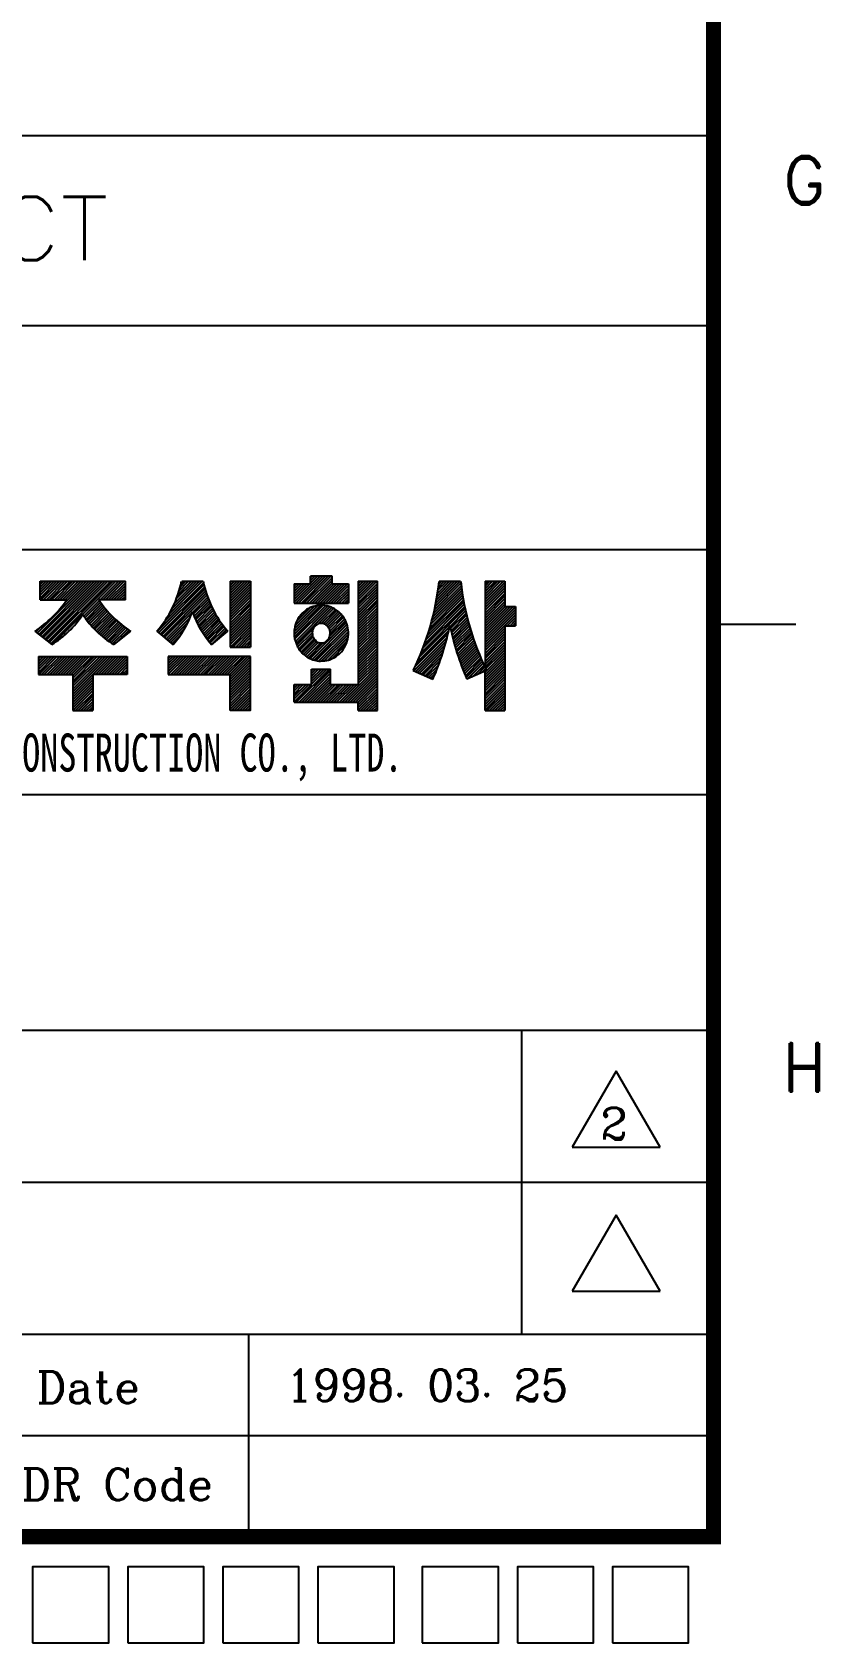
# Model space of a CAD drawing. Extents: x 193 to 9179, y 3 to 6441.
# Drawn here: x 8495 to 9178, y 73 to 1471 of the extents above; entities that cross this region are included whole.
import ezdxf
from ezdxf.enums import TextEntityAlignment as Align

# ---------------------------------------------------------------- set-up
doc = ezdxf.new("R2010")
doc.units = 0
doc.header["$LTSCALE"] = 400
doc.header["$MEASUREMENT"] = 0
doc.linetypes.add('HIDDEN', pattern=[0.375, 0.25, -0.125])
for name, color, linetype in [('2', 2, 'HIDDEN'), ('3', 3, 'CONTINUOUS'), ('4', 4, 'CONTINUOUS')]:
    doc.layers.add(name, color=color, linetype=linetype)
doc.styles.add('ROMANC', font='romanc', dxfattribs={"bigfont": 'hgdtxt'})
doc.styles.add('ROMAND', font='romand')
doc.styles.add('ROMANS', font='romans.shx', dxfattribs={"bigfont": 'whgtxt.shx'})

msp = doc.modelspace()

# ---------------------------------------------------------------- linework, layer by layer
at = {"layer": '4'}
for p, q in [((7238, 1381.2), (9086, 1381.2)), ((7238, 1216.2), (9086, 1216.2)), ((7238, 1021.9), (9086, 1021.9)), ((9086, 957), (9157.5, 957)), ((7238, 809.2), (9086, 809.2)), ((7238, 604.7), (9081.6, 604.7)), ((8919.3, 604.7), (8919.3, 340.7)), ((7238, 472.7), (9081.6, 472.7)), ((7238, 340.7), (9081.6, 340.7)), ((8682.7, 340.7), (8682.7, 165)), ((7238, 252.7), (9081.6, 252.7))]:
    msp.add_line(p, q, dxfattribs=at)
at = {"layer": '4', "linetype": 'CONTINUOUS'}
for p, q in [((8499.3, 949.2), (8544.3, 994.3)), ((8500.6, 948.2), (8546.6, 994.3)), ((8501.8, 994.3), (8575.8, 994.3)), ((8501.8, 978.1), (8501.8, 994.3)), ((8501.8, 979.7), (8516.3, 994.3)), ((8501.8, 982.1), (8514, 994.3)), ((8501.8, 984.4), (8511.6, 994.3)), ((8501.8, 986.7), (8509.3, 994.3)), ((8501.8, 989.1), (8507, 994.3)), ((8501.8, 991.4), (8504.6, 994.3)), ((8501.8, 993.7), (8502.3, 994.3)), ((8501.9, 947.2), (8549, 994.3)), ((8502.5, 978.1), (8518.6, 994.3)), ((8503.2, 946.1), (8551.3, 994.3)), ((8504.5, 945.1), (8553.6, 994.3)), ((8504.8, 978.1), (8521, 994.3)), ((8505.8, 944.1), (8556, 994.3)), ((8507.1, 943.1), (8558.3, 994.3)), ((8507.2, 978.1), (8523.3, 994.3)), ((8508.4, 942), (8560.6, 994.3)), ((8509.5, 978.1), (8525.6, 994.3)), ((8509.7, 941), (8563, 994.3)), ((8511, 940), (8565.3, 994.3)), ((8511.8, 978.1), (8528, 994.3)), ((8513.8, 940.5), (8567.6, 994.3)), ((8514.2, 978.1), (8530.3, 994.3)), ((8516.5, 978.1), (8532.6, 994.3)), ((8518.8, 978.1), (8535, 994.3)), ((8521.2, 978.1), (8537.3, 994.3)), ((8522.6, 974.9), (8542, 994.3)), ((8523.5, 978.1), (8539.6, 994.3)), ((8553.8, 978.1), (8570, 994.3)), ((8556.2, 978.1), (8572.3, 994.3)), ((8558.5, 978.1), (8574.6, 994.3)), ((8560.8, 978.1), (8575.8, 993)), ((8575.8, 978.1), (8575.8, 994.3)), ((8609.2, 958.8), (8643.4, 993)), ((8613.4, 965.3), (8642.3, 994.3)), ((8616.1, 970.4), (8640, 994.3)), ((8618.3, 974.9), (8637.6, 994.3)), ((8619.9, 978.9), (8635.3, 994.3)), ((8621.3, 982.6), (8633, 994.3)), ((8622.4, 986.1), (8630.6, 994.3)), ((8623.4, 989.3), (8628.3, 994.3)), ((8624.1, 992.4), (8626, 994.3)), ((8624.6, 994.3), (8643.1, 994.3)), ((8666.7, 994.3), (8666.7, 937.1)), ((8666.7, 994.3), (8684.4, 994.3)), ((8666.7, 976.7), (8684.3, 994.3)), ((8666.7, 979), (8682, 994.3)), ((8666.7, 981.4), (8679.6, 994.3)), ((8666.7, 983.7), (8677.3, 994.3)), ((8666.7, 986), (8675, 994.3)), ((8666.7, 988.4), (8672.6, 994.3)), ((8666.7, 990.7), (8670.3, 994.3)), ((8666.7, 993), (8668, 994.3)), ((8684.4, 994.3), (8684.4, 937.1)), ((8722.1, 976.1), (8744.8, 998.8)), ((8723.7, 975.3), (8747.1, 998.8)), ((8726, 975.3), (8749.5, 998.8)), ((8728.4, 975.3), (8751.8, 998.8)), ((8730.7, 975.3), (8754.1, 998.8)), ((8733, 975.3), (8755, 997.3)), ((8735.4, 975.3), (8755, 994.9)), ((8736.3, 992.1), (8736.3, 998.8)), ((8755, 998.8), (8736.3, 998.8)), ((8736.3, 992.6), (8742.5, 998.8)), ((8736.3, 994.9), (8740.1, 998.8)), ((8736.3, 997.3), (8737.8, 998.8)), ((8737.7, 975.3), (8755, 992.6)), ((8755, 992.1), (8755, 998.8)), ((8777.8, 994.3), (8777.8, 904.7)), ((8777.8, 994.3), (8794.4, 994.3)), ((8777.8, 978.1), (8794, 994.3)), ((8777.8, 980.4), (8791.6, 994.3)), ((8777.8, 982.7), (8789.3, 994.3)), ((8777.8, 985.1), (8787, 994.3)), ((8777.8, 987.4), (8784.6, 994.3)), ((8777.8, 989.7), (8782.3, 994.3)), ((8777.8, 992.1), (8780, 994.3)), ((8794.4, 882), (8794.4, 994.3)), ((8844.4, 972.4), (8866.3, 994.3)), ((8845, 975.3), (8864, 994.3)), ((8845.6, 978.2), (8861.7, 994.3)), ((8846.1, 981), (8859.3, 994.3)), ((8846.5, 983.8), (8857, 994.3)), ((8846.9, 986.5), (8854.7, 994.3)), ((8847.3, 989.2), (8852.3, 994.3)), ((8847.6, 991.9), (8850, 994.3)), ((8847.9, 994.3), (8866.6, 994.3)), ((8887.8, 994.3), (8887.8, 919.5)), ((8887.8, 994.3), (8904.9, 994.3)), ((8887.8, 978.4), (8903.7, 994.3)), ((8887.8, 980.7), (8901.3, 994.3)), ((8887.8, 983.1), (8899, 994.3)), ((8887.8, 985.4), (8896.7, 994.3)), ((8887.8, 987.7), (8894.3, 994.3)), ((8887.8, 990.1), (8892, 994.3)), ((8887.8, 992.4), (8889.7, 994.3)), ((8887.8, 976.1), (8904.9, 993.2)), ((8904.9, 994.3), (8904.9, 972.5)), ((8563.2, 978.1), (8575.8, 990.7)), ((8565.5, 978.1), (8575.8, 988.4)), ((8567.8, 978.1), (8575.8, 986)), ((8570.2, 978.1), (8575.8, 983.7)), ((8572.5, 978.1), (8575.8, 981.4)), ((8574.8, 978.1), (8575.8, 979)), ((8603.4, 950.6), (8643.8, 991.1)), ((8604.6, 949.6), (8644.3, 989.3)), ((8605.9, 948.5), (8644.8, 987.5)), ((8607.2, 947.5), (8645.4, 985.7)), ((8608.5, 946.4), (8645.9, 983.9)), ((8609.7, 945.4), (8646.5, 982.2)), ((8634, 967.3), (8647.2, 980.4)), ((8634.6, 965.6), (8647.8, 978.8)), ((8666.7, 974.4), (8684.4, 992)), ((8666.7, 972), (8684.4, 989.7)), ((8666.7, 969.7), (8684.4, 987.4)), ((8666.7, 967.4), (8684.4, 985)), ((8666.7, 965), (8684.4, 982.7)), ((8666.7, 962.7), (8684.4, 980.4)), ((8722.1, 992.1), (8736.3, 992.1)), ((8722.1, 992.1), (8722.1, 975.3)), ((8722.1, 978.4), (8735.8, 992.1)), ((8722.1, 980.7), (8733.4, 992.1)), ((8722.1, 983.1), (8731.1, 992.1)), ((8722.1, 985.4), (8728.8, 992.1)), ((8722.1, 987.7), (8726.4, 992.1)), ((8722.1, 990.1), (8724.1, 992.1)), ((8740, 975.3), (8756.8, 992.1)), ((8742.4, 975.3), (8759.1, 992.1)), ((8744.7, 975.3), (8761.4, 992.1)), ((8747, 975.3), (8763.8, 992.1)), ((8749.4, 975.3), (8766.1, 992.1)), ((8751.7, 975.3), (8768.4, 992.1)), ((8754, 975.3), (8769.2, 990.5)), ((8755, 992.1), (8769.2, 992.1)), ((8756.4, 975.3), (8769.2, 988.1)), ((8758.7, 975.3), (8769.2, 985.8)), ((8761, 975.3), (8769.2, 983.5)), ((8763.4, 975.3), (8769.2, 981.1)), ((8765.7, 975.3), (8769.2, 978.8)), ((8769.2, 992.1), (8769.2, 975.3)), ((8777.8, 975.7), (8794.4, 992.3)), ((8777.8, 973.4), (8794.4, 990)), ((8777.8, 971.1), (8794.4, 987.7)), ((8777.8, 968.7), (8794.4, 985.3)), ((8777.8, 966.4), (8794.4, 983)), ((8777.8, 964.1), (8794.4, 980.7)), ((8838.8, 950.4), (8868.6, 980.2)), ((8839.8, 953.7), (8868.3, 982.2)), ((8840.7, 957), (8868, 984.2)), ((8841.6, 960.2), (8867.7, 986.3)), ((8842.4, 963.3), (8867.4, 988.3)), ((8843.1, 966.4), (8867.1, 990.4)), ((8843.8, 969.4), (8866.9, 992.5)), ((8887.8, 973.7), (8904.9, 990.8)), ((8887.8, 971.4), (8904.9, 988.5)), ((8887.8, 969.1), (8904.9, 986.2)), ((8887.8, 966.7), (8904.9, 983.8)), ((8887.8, 964.4), (8904.9, 981.5)), ((8887.8, 962.1), (8904.9, 979.2)), ((8501.8, 978.1), (8524.9, 978.1)), ((8539.6, 963.9), (8553.1, 977.4)), ((8540.6, 962.5), (8554.1, 976)), ((8541.6, 961.2), (8555.1, 974.7)), ((8542.6, 959.9), (8556.1, 973.4)), ((8543.6, 958.6), (8557.1, 972.1)), ((8544.7, 957.3), (8558.2, 970.8)), ((8545.8, 956), (8559.2, 969.5)), ((8546.8, 954.8), (8560.3, 968.3)), ((8548, 953.6), (8561.4, 967)), ((8549.1, 952.4), (8562.5, 965.8)), ((8575.8, 978.1), (8552.6, 978.1)), ((8611, 944.3), (8633.5, 966.8)), ((8635.3, 963.9), (8648.5, 977.1)), ((8636, 962.3), (8649.2, 975.5)), ((8636.7, 960.7), (8649.9, 973.9)), ((8637.5, 959.1), (8650.6, 972.3)), ((8638.2, 957.5), (8651.4, 970.7)), ((8639.1, 956), (8652.2, 969.2)), ((8639.9, 954.5), (8653, 967.6)), ((8640.7, 953), (8653.9, 966.1)), ((8641.6, 951.6), (8654.7, 964.7)), ((8666.7, 960.4), (8684.4, 978)), ((8666.7, 958), (8684.4, 975.7)), ((8666.7, 955.7), (8684.4, 973.4)), ((8666.7, 953.4), (8684.4, 971)), ((8666.7, 951), (8684.4, 968.7)), ((8666.7, 948.7), (8684.4, 966.4)), ((8722.1, 975.3), (8769.2, 975.3)), ((8722.2, 948.1), (8747.4, 973.4)), ((8722.2, 950.5), (8745.2, 973.4)), ((8722.3, 945.9), (8749.5, 973.1)), ((8722.4, 953), (8742.7, 973.3)), ((8722.6, 943.9), (8751.4, 972.7)), ((8723.1, 956), (8739.7, 972.6)), ((8723.2, 942.1), (8753.2, 972.2)), ((8723.8, 940.4), (8754.9, 971.5)), ((8724.5, 959.7), (8736, 971.3)), ((8727.9, 965.1), (8727.3, 964.3)), ((8728.3, 965.7), (8727.9, 965.1)), ((8728.5, 965.9), (8728.3, 965.7)), ((8728.7, 966.1), (8728.5, 965.9)), ((8729.2, 966.6), (8728.7, 966.1)), ((8730.3, 967.5), (8729.2, 966.6)), ((8731.7, 968.6), (8730.3, 967.5)), ((8733, 969.7), (8731.7, 968.6)), ((8733.9, 970.3), (8733, 969.7)), ((8734.6, 970.7), (8733.9, 970.3)), ((8735.6, 971.1), (8734.6, 970.7)), ((8737, 971.7), (8735.6, 971.1)), ((8738.8, 972.3), (8737, 971.7)), ((8740.3, 972.8), (8738.8, 972.3)), ((8741.4, 973.1), (8740.3, 972.8)), ((8742.2, 973.3), (8741.4, 973.1)), ((8743.1, 973.3), (8742.2, 973.3)), ((8742.8, 957.1), (8756.5, 970.8)), ((8744.1, 973.4), (8743.1, 973.3)), ((8745.3, 973.4), (8744.1, 973.4)), ((8746.5, 973.5), (8745.3, 973.4)), ((8745.7, 957.6), (8757.9, 969.9)), ((8747.7, 973.4), (8746.5, 973.5)), ((8748.8, 973.3), (8747.7, 973.4)), ((8747.7, 957.3), (8759.3, 968.9)), ((8749.8, 973.1), (8748.8, 973.3)), ((8749.4, 956.7), (8760.6, 967.9)), ((8750.7, 972.9), (8749.8, 973.1)), ((8750.6, 955.6), (8761.9, 966.8)), ((8751.6, 972.7), (8750.7, 972.9)), ((8752.5, 972.4), (8751.6, 972.7)), ((8751.7, 954.4), (8763, 965.6)), ((8753.5, 972.1), (8752.5, 972.4)), ((8754.5, 971.7), (8753.5, 972.1)), ((8755.4, 971.3), (8754.5, 971.7)), ((8756.1, 971), (8755.4, 971.3)), ((8756.6, 970.7), (8756.1, 971)), ((8757.3, 970.3), (8756.6, 970.7)), ((8758.1, 969.8), (8757.3, 970.3)), ((8759, 969.2), (8758.1, 969.8)), ((8759.9, 968.5), (8759, 969.2)), ((8760.6, 968), (8759.9, 968.5)), ((8761.2, 967.5), (8760.6, 968)), ((8761.7, 966.9), (8761.2, 967.5)), ((8762.3, 966.3), (8761.7, 966.9)), ((8763, 965.6), (8762.3, 966.3)), ((8763.6, 964.9), (8763, 965.6)), ((8764.3, 964.1), (8763.6, 964.9)), ((8768, 975.3), (8769.2, 976.5)), ((8777.8, 961.7), (8794.4, 978.3)), ((8777.8, 959.4), (8794.4, 976)), ((8777.8, 957.1), (8794.4, 973.7)), ((8777.8, 954.7), (8794.4, 971.3)), ((8777.8, 952.4), (8794.4, 969)), ((8777.8, 950.1), (8794.4, 966.7)), ((8832.3, 932.3), (8870.5, 970.5)), ((8833.8, 936.1), (8870.1, 972.4)), ((8835.2, 939.8), (8869.7, 974.3)), ((8836.5, 943.4), (8869.3, 976.3)), ((8837.7, 946.9), (8869, 978.3)), ((8857.5, 955.1), (8870.9, 968.6)), ((8857.9, 953.2), (8871.4, 966.7)), ((8858.3, 951.3), (8871.8, 964.8)), ((8887.8, 959.7), (8904.9, 976.8)), ((8887.8, 957.4), (8904.9, 974.5)), ((8887.8, 948.1), (8912.3, 972.5)), ((8887.8, 950.4), (8909.9, 972.5)), ((8887.8, 952.7), (8907.6, 972.5)), ((8887.8, 955.1), (8905.3, 972.5)), ((8887.8, 945.7), (8914.3, 972.2)), ((8887.8, 943.4), (8914.3, 969.9)), ((8887.8, 941.1), (8914.3, 967.5)), ((8887.8, 938.7), (8914.3, 965.2)), ((8904.9, 972.5), (8914.3, 972.5)), ((8914.3, 972.5), (8914.3, 955.7)), ((8497.2, 950.9), (8511.9, 939.3)), ((8498, 950.3), (8501.9, 954.2)), ((8523.5, 947.8), (8531.9, 956.2)), ((8550.3, 951.2), (8563.7, 964.6)), ((8551.5, 950.1), (8564.8, 963.5)), ((8552.7, 949), (8566, 962.3)), ((8553.9, 947.9), (8567.2, 961.2)), ((8555.2, 946.8), (8568.4, 960.1)), ((8556.4, 945.7), (8569.7, 959)), ((8557.7, 944.7), (8570.9, 957.9)), ((8559.1, 943.7), (8572.2, 956.8)), ((8560.4, 942.7), (8573.5, 955.8)), ((8561.8, 941.7), (8574.8, 954.8)), ((8563.2, 940.8), (8576.2, 953.8)), ((8564.6, 939.9), (8577.5, 952.8)), ((8580.3, 950.9), (8565.6, 939.3)), ((8569, 941.9), (8578.9, 951.9)), ((8579.9, 950.6), (8580.3, 950.9)), ((8603.1, 950.9), (8617.1, 939.2)), ((8612.3, 943.2), (8632, 962.9)), ((8613.6, 942.2), (8629.9, 958.6)), ((8614.8, 941.1), (8627.3, 953.6)), ((8642.5, 950.1), (8655.6, 963.2)), ((8643.4, 948.7), (8656.5, 961.8)), ((8644.3, 947.3), (8657.4, 960.4)), ((8645.3, 945.9), (8658.4, 959)), ((8646.3, 944.6), (8659.3, 957.6)), ((8647.3, 943.3), (8660.3, 956.3)), ((8648.3, 941.9), (8661.3, 954.9)), ((8649.4, 940.7), (8662.3, 953.6)), ((8650.4, 939.4), (8663.4, 952.3)), ((8650.6, 939.2), (8664.6, 950.9)), ((8662.5, 949.1), (8664.5, 951.1)), ((8666.7, 946.4), (8684.4, 964)), ((8666.7, 944), (8684.4, 961.7)), ((8666.7, 941.7), (8684.4, 959.4)), ((8666.7, 939.4), (8684.4, 957)), ((8666.8, 937.1), (8684.4, 954.7)), ((8669.1, 937.1), (8684.4, 952.4)), ((8722.2, 951.4), (8722.1, 949.6)), ((8722.4, 953.1), (8722.2, 951.4)), ((8722.7, 954.7), (8722.4, 953.1)), ((8723.1, 956.3), (8722.7, 954.7)), ((8723.7, 957.8), (8723.1, 956.3)), ((8724.3, 959.3), (8723.7, 957.8)), ((8724.8, 960.6), (8724.3, 959.3)), ((8724.5, 938.7), (8738.7, 953)), ((8725.4, 961.6), (8724.8, 960.6)), ((8726, 962.6), (8725.4, 961.6)), ((8726.6, 963.4), (8726, 962.6)), ((8727.3, 964.3), (8726.6, 963.4)), ((8736.1, 927.1), (8767.4, 958.4)), ((8737.8, 926.4), (8768, 956.7)), ((8738, 950.9), (8737.9, 950)), ((8738.2, 951.7), (8738, 950.9)), ((8738.5, 952.4), (8738.2, 951.7)), ((8738.7, 953.1), (8738.5, 952.4)), ((8739, 953.7), (8738.7, 953.1)), ((8739.5, 954.4), (8739, 953.7)), ((8740.3, 955.2), (8739.5, 954.4)), ((8739.5, 925.8), (8768.5, 954.8)), ((8741.3, 956.1), (8740.3, 955.2)), ((8742.2, 956.8), (8741.3, 956.1)), ((8741.4, 925.4), (8768.9, 952.9)), ((8742.9, 957.3), (8742.2, 956.8)), ((8743.6, 957.5), (8742.9, 957.3)), ((8743.4, 925), (8769.2, 950.8)), ((8744.2, 957.6), (8743.6, 957.5)), ((8745, 957.6), (8744.2, 957.6)), ((8745.8, 957.7), (8745, 957.6)), ((8746.6, 957.6), (8745.8, 957.7)), ((8747.4, 957.5), (8746.6, 957.6)), ((8748, 957.3), (8747.4, 957.5)), ((8748.6, 957.1), (8748, 957.3)), ((8749, 956.9), (8748.6, 957.1)), ((8749.5, 956.7), (8749, 956.9)), ((8750, 956.2), (8749.5, 956.7)), ((8750.8, 955.5), (8750, 956.2)), ((8751.6, 954.6), (8750.8, 955.5)), ((8752.3, 953.7), (8751.6, 954.6)), ((8752.7, 952.8), (8752.3, 953.7)), ((8752.6, 952.9), (8764.1, 964.3)), ((8753, 952.1), (8752.7, 952.8)), ((8752.9, 946.2), (8766.7, 960)), ((8753.2, 951.3), (8753, 952.1)), ((8753.2, 951.1), (8765, 963)), ((8753.3, 950.6), (8753.2, 951.3)), ((8753.4, 949), (8765.9, 961.5)), ((8764.9, 963.2), (8764.3, 964.1)), ((8765.5, 962.3), (8764.9, 963.2)), ((8766.1, 961.2), (8765.5, 962.3)), ((8766.7, 960.1), (8766.1, 961.2)), ((8767.3, 958.8), (8766.7, 960.1)), ((8767.8, 957.3), (8767.3, 958.8)), ((8768.3, 955.7), (8767.8, 957.3)), ((8768.7, 954), (8768.3, 955.7)), ((8769, 952.2), (8768.7, 954)), ((8769.2, 950.2), (8769, 952.2)), ((8777.8, 947.7), (8794.4, 964.3)), ((8777.8, 945.4), (8794.4, 962)), ((8777.8, 943.1), (8794.4, 959.7)), ((8777.8, 940.7), (8794.4, 957.3)), ((8777.8, 938.4), (8794.4, 955)), ((8777.8, 936.1), (8794.4, 952.7)), ((8828.9, 924.2), (8856.3, 951.6)), ((8830.7, 928.3), (8856.9, 954.6)), ((8858.8, 949.4), (8872.3, 962.9)), ((8859.2, 947.5), (8872.8, 961)), ((8859.7, 945.6), (8873.2, 959.2)), ((8860.1, 943.7), (8873.7, 957.4)), ((8860.6, 941.9), (8874.3, 955.5)), ((8861.1, 940.1), (8874.8, 953.7)), ((8861.6, 938.2), (8875.3, 951.9)), ((8887.8, 936.4), (8904.9, 953.5)), ((8887.8, 934.1), (8904.9, 951.2)), ((8904.9, 955.7), (8904.9, 882)), ((8904.9, 955.7), (8914.3, 955.7)), ((8907.1, 955.7), (8914.3, 962.9)), ((8909.5, 955.7), (8914.3, 960.5)), ((8911.8, 955.7), (8914.3, 958.2)), ((8914.1, 955.7), (8914.3, 955.9)), ((8616.1, 940.1), (8623.3, 947.3)), ((8666.7, 937.1), (8684.4, 937.1)), ((8671.5, 937.1), (8684.4, 950)), ((8673.8, 937.1), (8684.4, 947.7)), ((8676.1, 937.1), (8684.4, 945.4)), ((8678.5, 937.1), (8684.4, 943)), ((8680.8, 937.1), (8684.4, 940.7)), ((8683.1, 937.1), (8684.4, 938.4)), ((8722.1, 949.6), (8722.2, 947.9)), ((8722.2, 947.9), (8722.3, 946.4)), ((8722.3, 946.4), (8722.4, 945.2)), ((8722.4, 945.2), (8722.6, 944.1)), ((8722.6, 944.1), (8722.9, 942.9)), ((8722.9, 942.9), (8723.5, 941.3)), ((8723.5, 941.3), (8724.1, 939.7)), ((8724.1, 939.7), (8724.7, 938.2)), ((8724.7, 938.2), (8725.1, 937.2)), ((8725.1, 937.2), (8725.6, 936.4)), ((8725.2, 937.1), (8738, 949.9)), ((8726.1, 935.7), (8738, 947.6)), ((8727.1, 934.4), (8738.5, 945.8)), ((8728.2, 933.1), (8739.5, 944.4)), ((8729.2, 931.9), (8740.5, 943.1)), ((8730.4, 930.7), (8741.6, 941.9)), ((8731.7, 929.7), (8743.1, 941.1)), ((8733.1, 928.7), (8745.2, 940.8)), ((8734.6, 927.8), (8747.7, 941)), ((8737.9, 950), (8737.9, 949.1)), ((8737.9, 949.1), (8738, 948.3)), ((8738, 948.3), (8738, 947.6)), ((8738, 947.6), (8738.1, 947.1)), ((8738.1, 947.1), (8738.2, 946.5)), ((8738.2, 946.5), (8738.6, 945.8)), ((8738.6, 945.8), (8739.3, 944.6)), ((8739.3, 944.6), (8740.3, 943.3)), ((8740.3, 943.3), (8741.4, 942.1)), ((8741.4, 942.1), (8742.5, 941.4)), ((8742.5, 941.4), (8743.5, 941)), ((8743.5, 941), (8744.4, 940.8)), ((8744.4, 940.8), (8745.3, 940.8)), ((8745.3, 940.8), (8746.1, 940.8)), ((8745.7, 925), (8769.2, 948.4)), ((8746.1, 940.8), (8746.9, 940.8)), ((8746.9, 940.8), (8747.5, 940.9)), ((8747.5, 940.9), (8748.2, 941.1)), ((8748.2, 925.2), (8768.9, 945.9)), ((8748.2, 941.1), (8749, 941.5)), ((8749, 941.5), (8750, 942.4)), ((8750, 942.4), (8751.1, 943.4)), ((8751, 925.6), (8768.4, 943)), ((8751.1, 943.4), (8752, 944.4)), ((8752, 944.4), (8752.6, 945.2)), ((8752.6, 945.2), (8752.9, 946)), ((8752.9, 946), (8753.1, 946.7)), ((8753.1, 946.7), (8753.2, 947.5)), ((8753.2, 947.5), (8753.4, 948.3)), ((8753.4, 949.9), (8753.3, 950.6)), ((8753.4, 949.1), (8753.4, 949.9)), ((8753.4, 948.3), (8753.4, 949.1)), ((8754.5, 926.7), (8767.4, 939.7)), ((8765.6, 936.5), (8766.7, 938.4)), ((8766.7, 938.4), (8767.4, 939.8)), ((8767.4, 939.8), (8767.9, 941)), ((8767.9, 941), (8768.2, 942.3)), ((8768.2, 942.3), (8768.6, 944.1)), ((8768.6, 944.1), (8768.9, 946)), ((8768.9, 946), (8769.2, 948.1)), ((8769.2, 948.1), (8769.2, 950.2)), ((8777.8, 933.7), (8794.4, 950.3)), ((8777.8, 931.4), (8794.4, 948)), ((8777.8, 929.1), (8794.4, 945.7)), ((8777.8, 926.7), (8794.4, 943.3)), ((8777.8, 924.4), (8794.4, 941)), ((8777.8, 922.1), (8794.4, 938.7)), ((8826, 916.6), (8854.9, 945.5)), ((8826.9, 919.9), (8855.6, 948.6)), ((8827.6, 915.9), (8854, 942.3)), ((8829.2, 915.2), (8853.2, 939.1)), ((8862.2, 936.4), (8875.9, 950.1)), ((8862.7, 934.6), (8876.4, 948.4)), ((8863.2, 932.9), (8877, 946.6)), ((8863.8, 931.1), (8877.6, 944.9)), ((8864.4, 929.3), (8878.2, 943.1)), ((8865, 927.6), (8878.8, 941.4)), ((8865.6, 925.8), (8879.4, 939.7)), ((8866.2, 924.1), (8880, 938)), ((8887.8, 931.7), (8904.9, 948.8)), ((8887.8, 929.4), (8904.9, 946.5)), ((8887.8, 927.1), (8904.9, 944.2)), ((8887.8, 924.7), (8904.9, 941.8)), ((8887.8, 922.4), (8904.9, 939.5)), ((8887.8, 920.1), (8904.9, 937.2)), ((8500.3, 929.1), (8577.2, 929.1)), ((8500.3, 929.1), (8500.3, 913.4)), ((8500.3, 915.2), (8514.1, 929.1)), ((8500.3, 917.6), (8511.8, 929.1)), ((8500.3, 919.9), (8509.4, 929.1)), ((8500.3, 922.2), (8507.1, 929.1)), ((8500.3, 924.6), (8504.8, 929.1)), ((8500.3, 926.9), (8502.4, 929.1)), ((8500.8, 913.4), (8516.4, 929.1)), ((8503.1, 913.4), (8518.8, 929.1)), ((8505.4, 913.4), (8521.1, 929.1)), ((8507.8, 913.4), (8523.4, 929.1)), ((8510.1, 913.4), (8525.8, 929.1)), ((8512.4, 913.4), (8528.1, 929.1)), ((8514.8, 913.4), (8530.4, 929.1)), ((8517.1, 913.4), (8532.8, 929.1)), ((8519.4, 913.4), (8535.1, 929.1)), ((8521.8, 913.4), (8537.4, 929.1)), ((8524.1, 913.4), (8539.8, 929.1)), ((8526.4, 913.4), (8542.1, 929.1)), ((8528.8, 913.4), (8544.4, 929.1)), ((8530.1, 898.4), (8560.8, 929.1)), ((8530.1, 900.7), (8558.4, 929.1)), ((8530.1, 903.1), (8556.1, 929.1)), ((8530.1, 905.4), (8553.8, 929.1)), ((8530.1, 907.7), (8551.4, 929.1)), ((8530.1, 910.1), (8549.1, 929.1)), ((8530.1, 912.4), (8546.8, 929.1)), ((8547.4, 913.4), (8563.1, 929.1)), ((8549.8, 913.4), (8565.4, 929.1)), ((8552.1, 913.4), (8567.8, 929.1)), ((8554.4, 913.4), (8570.1, 929.1)), ((8556.8, 913.4), (8572.4, 929.1)), ((8559.1, 913.4), (8574.8, 929.1)), ((8561.4, 913.4), (8577.1, 929.1)), ((8563.8, 913.4), (8577.2, 926.9)), ((8566.1, 913.4), (8577.2, 924.5)), ((8577.2, 929.1), (8577.2, 913.4)), ((8684.4, 929.1), (8613, 929.1)), ((8613, 913.6), (8628.5, 929.1)), ((8613, 916), (8626.1, 929.1)), ((8613, 918.3), (8623.8, 929.1)), ((8613, 929.1), (8613, 913.4)), ((8613, 920.6), (8621.5, 929.1)), ((8613, 923), (8619.1, 929.1)), ((8613, 925.3), (8616.8, 929.1)), ((8613, 927.6), (8614.5, 929.1)), ((8615.1, 913.4), (8630.8, 929.1)), ((8617.4, 913.4), (8633.1, 929.1)), ((8619.8, 913.4), (8635.5, 929.1)), ((8622.1, 913.4), (8637.8, 929.1)), ((8624.4, 913.4), (8640.1, 929.1)), ((8626.8, 913.4), (8642.5, 929.1)), ((8629.1, 913.4), (8644.8, 929.1)), ((8631.4, 913.4), (8647.1, 929.1)), ((8633.8, 913.4), (8649.5, 929.1)), ((8636.1, 913.4), (8651.8, 929.1)), ((8638.4, 913.4), (8654.1, 929.1)), ((8640.8, 913.4), (8656.5, 929.1)), ((8643.1, 913.4), (8658.8, 929.1)), ((8645.4, 913.4), (8661.1, 929.1)), ((8647.8, 913.4), (8663.5, 929.1)), ((8650.1, 913.4), (8665.8, 929.1)), ((8652.4, 913.4), (8668.1, 929.1)), ((8654.8, 913.4), (8670.5, 929.1)), ((8657.1, 913.4), (8672.8, 929.1)), ((8659.4, 913.4), (8675.1, 929.1)), ((8661.8, 913.4), (8677.5, 929.1)), ((8664.1, 913.4), (8679.8, 929.1)), ((8666.4, 913.4), (8682.1, 929.1)), ((8666.7, 911.4), (8684.4, 929)), ((8666.7, 909), (8684.4, 926.7)), ((8666.7, 906.7), (8684.4, 924.4)), ((8684.4, 882), (8684.4, 929.1)), ((8725.6, 936.4), (8726.3, 935.4)), ((8726.3, 935.4), (8727.2, 934.2)), ((8727.2, 934.2), (8728.3, 932.9)), ((8728.3, 932.9), (8729.2, 931.9)), ((8729.2, 931.9), (8729.8, 931.3)), ((8729.8, 931.3), (8730.2, 930.9)), ((8730.2, 930.9), (8730.6, 930.6)), ((8730.6, 930.6), (8731.3, 930)), ((8731.3, 930), (8732.2, 929.3)), ((8732.2, 929.3), (8733.3, 928.6)), ((8733.3, 928.6), (8734.5, 927.8)), ((8734.5, 927.8), (8735.8, 927.2)), ((8735.8, 927.2), (8737.2, 926.6)), ((8737.2, 926.6), (8738.5, 926.1)), ((8738.5, 926.1), (8739.8, 925.7)), ((8739.8, 925.7), (8741, 925.4)), ((8741, 925.4), (8742.2, 925.2)), ((8742.2, 925.2), (8743.6, 925)), ((8743.6, 925), (8745.1, 925)), ((8745.1, 925), (8747, 925.1)), ((8747, 925.1), (8748.9, 925.3)), ((8748.9, 925.3), (8750.6, 925.5)), ((8750.6, 925.5), (8751.9, 925.8)), ((8751.9, 925.8), (8752.9, 926.1)), ((8752.9, 926.1), (8754, 926.5)), ((8754, 926.5), (8755.2, 927.1)), ((8755.2, 927.1), (8756.7, 927.8)), ((8756.7, 927.8), (8758.2, 928.7)), ((8758.2, 928.7), (8759.6, 929.7)), ((8759.6, 929.7), (8760.7, 930.6)), ((8760.5, 930.5), (8763.4, 933.3)), ((8760.7, 930.6), (8761.6, 931.4)), ((8761.6, 931.4), (8762.1, 931.8)), ((8762.1, 931.8), (8762.5, 932.2)), ((8762.5, 932.2), (8763.2, 933)), ((8763.2, 933), (8764.3, 934.6)), ((8764.3, 934.6), (8765.6, 936.5)), ((8777.8, 919.7), (8794.4, 936.3)), ((8777.8, 917.4), (8794.4, 934)), ((8777.8, 915.1), (8794.4, 931.7)), ((8777.8, 912.7), (8794.4, 929.3)), ((8777.8, 910.4), (8794.4, 927)), ((8777.8, 908.1), (8794.4, 924.7)), ((8830.8, 914.4), (8852.2, 935.8)), ((8832.5, 913.7), (8851.2, 932.5)), ((8834.1, 913), (8850.1, 929)), ((8835.7, 912.3), (8848.9, 925.5)), ((8866.8, 922.4), (8880.7, 936.3)), ((8867.4, 920.7), (8881.3, 934.6)), ((8868.1, 919), (8882, 932.9)), ((8868.7, 917.3), (8882.6, 931.2)), ((8869.4, 915.7), (8883.3, 929.6)), ((8870, 914), (8884, 927.9)), ((8870.7, 912.3), (8884.7, 926.3)), ((8871.4, 910.7), (8885.4, 924.7)), ((8872.6, 909.5), (8886.1, 923.1)), ((8885.1, 915.1), (8904.9, 934.8)), ((8887.8, 915.4), (8904.9, 932.5)), ((8887.8, 913.1), (8904.9, 930.2)), ((8887.8, 910.7), (8904.9, 927.8)), ((8887.8, 908.4), (8904.9, 925.5)), ((8887.8, 906.1), (8904.9, 923.2)), ((8500.3, 913.4), (8530.1, 913.4)), ((8530.1, 896.1), (8547.4, 913.4)), ((8530.1, 913.4), (8530.1, 882)), ((8530.1, 893.7), (8547.4, 911)), ((8577.2, 913.4), (8547.4, 913.4)), ((8547.4, 913.4), (8547.4, 882)), ((8568.4, 913.4), (8577.2, 922.2)), ((8570.8, 913.4), (8577.2, 919.9)), ((8573.1, 913.4), (8577.2, 917.5)), ((8575.4, 913.4), (8577.2, 915.2)), ((8613, 913.4), (8666.7, 913.4)), ((8666.7, 904.4), (8684.4, 922)), ((8666.7, 902), (8684.4, 919.7)), ((8666.7, 899.7), (8684.4, 917.4)), ((8666.7, 897.4), (8684.4, 915)), ((8666.7, 882), (8666.7, 913.4)), ((8666.7, 895), (8684.4, 912.7)), ((8666.7, 892.7), (8684.4, 910.4)), ((8724, 889.3), (8752.8, 918)), ((8726.4, 889.3), (8753.7, 916.7)), ((8728.7, 889.3), (8753.7, 914.4)), ((8731, 889.3), (8753.7, 912)), ((8733.4, 889.3), (8753.7, 909.7)), ((8737.3, 918), (8753.7, 918)), ((8737.3, 904.7), (8737.3, 918)), ((8737.3, 904.9), (8750.4, 918)), ((8737.3, 907.3), (8748.1, 918)), ((8737.3, 909.6), (8745.8, 918)), ((8737.3, 911.9), (8743.4, 918)), ((8737.3, 914.3), (8741.1, 918)), ((8737.3, 916.6), (8738.8, 918)), ((8753.7, 904.7), (8753.7, 918)), ((8763.7, 889.3), (8794.4, 920)), ((8766, 889.3), (8794.4, 917.7)), ((8768.4, 889.3), (8794.4, 915.3)), ((8770.7, 889.3), (8794.4, 913)), ((8773, 889.3), (8794.4, 910.7)), ((8777.8, 905.7), (8794.4, 922.3)), ((8825.5, 916.8), (8842.5, 909.3)), ((8837.3, 911.6), (8847.6, 921.8)), ((8838.9, 910.9), (8846.1, 918.1)), ((8840.5, 910.2), (8844.6, 914.2)), ((8842.2, 909.4), (8842.9, 910.2)), ((8889.1, 916.8), (8872, 909.3)), ((8876.8, 911.4), (8886.9, 921.5)), ((8881, 913.2), (8887.6, 919.9)), ((8887.8, 903.7), (8904.9, 920.8)), ((8887.8, 901.4), (8904.9, 918.5)), ((8887.8, 899.1), (8904.9, 916.2)), ((8887.8, 882), (8887.8, 916.2)), ((8887.8, 896.7), (8904.9, 913.8)), ((8887.8, 894.4), (8904.9, 911.5)), ((8887.8, 892.1), (8904.9, 909.2)), ((8530.1, 891.4), (8547.4, 908.7)), ((8530.1, 889.1), (8547.4, 906.4)), ((8530.1, 886.7), (8547.4, 904)), ((8530.1, 884.4), (8547.4, 901.7)), ((8530.1, 882.1), (8547.4, 899.4)), ((8532.4, 882), (8547.4, 897)), ((8666.7, 890.4), (8684.4, 908)), ((8666.7, 888), (8684.4, 905.7)), ((8666.7, 885.7), (8684.4, 903.4)), ((8666.7, 883.4), (8684.4, 901)), ((8667.7, 882), (8684.4, 898.7)), ((8670.1, 882), (8684.4, 896.4)), ((8722.1, 904.7), (8737.3, 904.7)), ((8722.1, 889.3), (8722.1, 904.7)), ((8722.1, 889.7), (8737.1, 904.7)), ((8722.1, 892.1), (8734.8, 904.7)), ((8722.1, 894.4), (8732.5, 904.7)), ((8722.1, 896.7), (8730.1, 904.7)), ((8722.1, 899.1), (8727.8, 904.7)), ((8722.1, 901.4), (8725.5, 904.7)), ((8722.1, 903.7), (8723.1, 904.7)), ((8735.7, 889.3), (8753.7, 907.4)), ((8738, 889.3), (8753.7, 905)), ((8740.4, 889.3), (8755.8, 904.7)), ((8742.7, 889.3), (8758.1, 904.7)), ((8745, 889.3), (8760.5, 904.7)), ((8747.4, 889.3), (8762.8, 904.7)), ((8749.7, 889.3), (8765.1, 904.7)), ((8752, 889.3), (8767.5, 904.7)), ((8753.7, 904.7), (8777.8, 904.7)), ((8754.4, 889.3), (8769.8, 904.7)), ((8756.7, 889.3), (8772.1, 904.7)), ((8759, 889.3), (8774.5, 904.7)), ((8761.4, 889.3), (8776.8, 904.7)), ((8775.4, 889.3), (8794.4, 908.3)), ((8777.7, 889.3), (8794.4, 906)), ((8777.8, 887), (8794.4, 903.7)), ((8777.8, 884.7), (8794.4, 901.3)), ((8777.8, 882.4), (8794.4, 899)), ((8779.7, 882), (8794.4, 896.7)), ((8887.8, 889.7), (8904.9, 906.8)), ((8887.8, 887.4), (8904.9, 904.5)), ((8887.8, 885.1), (8904.9, 902.2)), ((8887.8, 882.7), (8904.9, 899.8)), ((8889.4, 882), (8904.9, 897.5)), ((8891.7, 882), (8904.9, 895.2)), ((8530.1, 882), (8547.4, 882)), ((8534.7, 882), (8547.4, 894.7)), ((8537.1, 882), (8547.4, 892.4)), ((8539.4, 882), (8547.4, 890)), ((8541.7, 882), (8547.4, 887.7)), ((8544.1, 882), (8547.4, 885.4)), ((8546.4, 882), (8547.4, 883)), ((8684.4, 882), (8666.7, 882)), ((8672.4, 882), (8684.4, 894)), ((8674.7, 882), (8684.4, 891.7)), ((8677.1, 882), (8684.4, 889.4)), ((8679.4, 882), (8684.4, 887)), ((8681.7, 882), (8684.4, 884.7)), ((8684.1, 882), (8684.4, 882.4)), ((8722.1, 889.3), (8777.8, 889.3)), ((8777.8, 882), (8777.8, 889.3)), ((8777.8, 882), (8794.4, 882)), ((8782, 882), (8794.4, 894.3)), ((8784.3, 882), (8794.4, 892)), ((8786.7, 882), (8794.4, 889.7)), ((8789, 882), (8794.4, 887.3)), ((8791.3, 882), (8794.4, 885)), ((8793.7, 882), (8794.4, 882.7)), ((8887.8, 882), (8904.9, 882)), ((8894, 882), (8904.9, 892.8)), ((8896.4, 882), (8904.9, 890.5)), ((8898.7, 882), (8904.9, 888.2)), ((8901, 882), (8904.9, 885.8)), ((8903.4, 882), (8904.9, 883.5)), ((9001.5, 569), (8963.4, 503)), ((9039.6, 503), (9001.5, 569)), ((8963.4, 503), (9039.6, 503)), ((9001.5, 444.1), (8963.4, 378.1)), ((9039.6, 378.1), (9001.5, 444.1)), ((8963.4, 378.1), (9039.6, 378.1))]:
    msp.add_line(p, q, dxfattribs=at)
at = {"layer": '4', "const_width": 13.2}
msp.add_lwpolyline([(286, 165), (9086, 165), (9086, 6369), (286, 6369)], close=True, dxfattribs=at)
at = {"layer": '4'}
for points in [[(8495.3, 72.8), (8561.3, 72.8), (8561.3, 138.8), (8495.3, 138.8)], [(8577.8, 72.8), (8643.8, 72.8), (8643.8, 138.8), (8577.8, 138.8)], [(8660.3, 72.8), (8726.3, 72.8), (8726.3, 138.8), (8660.3, 138.8)], [(8742.8, 72.8), (8808.8, 72.8), (8808.8, 138.8), (8742.8, 138.8)], [(8833.3, 72.8), (8899.3, 72.8), (8899.3, 138.8), (8833.3, 138.8)], [(8915.8, 72.8), (8981.8, 72.8), (8981.8, 138.8), (8915.8, 138.8)], [(8998.3, 72.8), (9064.3, 72.8), (9064.3, 138.8), (8998.3, 138.8)]]:
    msp.add_lwpolyline(points, close=True, dxfattribs=at)
at = {"layer": '4', "linetype": 'CONTINUOUS'}
for centre, radius, start, end in [((8529.2, 1014.5), 97.5, 319.2704, 348.0159), ((8738.5, 1014.5), 97.5, 191.984, 220.7293), ((8613, 1020.3), 236.4, 334.0248, 353.6649), ((9101.6, 1020.3), 236.4, 186.335, 205.9752), ((8441.8, 1034.9), 100.6, 303.3625, 325.6275), ((8466, 1013.6), 87.3, 301.7012, 326.3583), ((8611.5, 1013.6), 87.3, 213.6416, 238.2988), ((8635.7, 1034.9), 100.6, 214.3722, 236.6374), ((8548.8, 998.6), 90.5, 319.0197, 340.016), ((8718.9, 998.6), 90.5, 199.984, 220.9802), ((8630, 1002), 231.9, 336.4288, 348.58), ((9084.6, 1002), 231.9, 191.4199, 203.5711)]:
    msp.add_arc(centre, radius, start, end, dxfattribs=at)

# ---------------------------------------------------------------- texts
at = {"layer": '2', "style": 'ROMAND'}
for s, p in [('G', (9164.7, 1342.3)), ('H', (9164.7, 572.3))]:
    msp.add_text(s, height=41.8, dxfattribs=at).set_placement(p, align=Align.MIDDLE)
at = {"layer": '2', "style": 'ROMANC'}
for s, p in [('2', (8987.8, 509.7)), ('Date', (8498.7, 280.9)), ('1998. 03. 25', (8714.8, 282.7)), ('VDR Code', (8462, 196.6))]:
    msp.add_text(s, height=27.5, dxfattribs=at).set_placement(p)
at = {"layer": '3', "style": 'ROMANS', "width": 1.1}
msp.add_text('MEG-CANADA PROJECT', height=55, dxfattribs=at).set_placement((7627.6, 1273))
at = {"layer": '3', "width": 0.7}
msp.add_text('KOREA HEAVY INDUSTRIES & CONSTRUCTION CO., LTD.', height=33, dxfattribs=at).set_placement((8446.9, 829.1), align=Align.CENTER)

doc.saveas('drawing.dxf')
